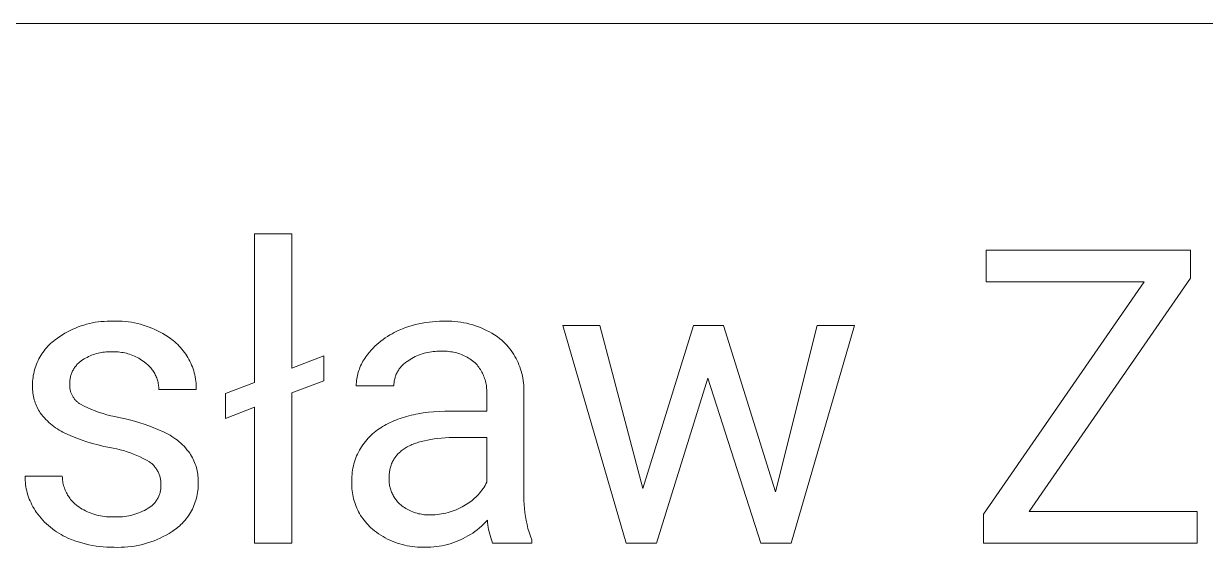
# Model space of a CAD drawing. Header units: millimetres. Extents: x 0 to 4030, y -54 to 2762.
# Drawn here: x 3053.8 to 3207.6, y 328.8 to 397 of the extents above; entities that cross this region are included whole.
import ezdxf

# ---------------------------------------------------------------- set-up
doc = ezdxf.new("R2010")
doc.units = ezdxf.units.MM
doc.header["$MEASUREMENT"] = 0
doc.layers.add('Domyślny', color=7, linetype='Continuous', true_color=0x000000)

msp = doc.modelspace()

# ---------------------------------------------------------------- linework, layer by layer
at = {"layer": 'Domyślny', "color": 18, "lineweight": 15, "true_color": 0x000000}
for p, q in [((4026.42, 396.95), (2507.18, 396.95)), ((3083.82, 350.23), (3083.82, 369.58)), ((3083.82, 369.58), (3088.69, 369.58)), ((3088.69, 369.58), (3088.69, 352.09)), ((3179.07, 363.36), (3179.07, 367.48)), ((3179.07, 367.48), (3205.67, 367.48)), ((3205.67, 367.48), (3205.67, 363.81)), ((3178.74, 333.09), (3199.65, 363.36)), ((3199.65, 363.36), (3179.07, 363.36)), ((3205.67, 363.81), (3184.68, 333.43)), ((3059.48, 356.84), (3059.83, 357.01)), ((3059.83, 357.01), (3060.17, 357.18)), ((3060.17, 357.18), (3060.53, 357.33)), ((3060.53, 357.33), (3060.88, 357.47)), ((3060.88, 357.47), (3061.25, 357.6)), ((3061.25, 357.6), (3061.61, 357.72)), ((3061.61, 357.72), (3061.98, 357.83)), ((3061.98, 357.83), (3062.36, 357.92)), ((3062.36, 357.92), (3062.73, 358)), ((3062.73, 358), (3063.11, 358.07)), ((3063.11, 358.07), (3063.49, 358.12)), ((3063.49, 358.12), (3063.88, 358.16)), ((3063.88, 358.16), (3064.26, 358.19)), ((3064.26, 358.19), (3064.65, 358.21)), ((3064.65, 358.21), (3065.03, 358.21)), ((3065.03, 358.21), (3065.42, 358.2)), ((3065.42, 358.2), (3065.81, 358.21)), ((3065.81, 358.21), (3066.21, 358.21)), ((3066.21, 358.21), (3066.61, 358.2)), ((3066.61, 358.2), (3067.01, 358.17)), ((3067.01, 358.17), (3067.41, 358.13)), ((3067.41, 358.13), (3067.8, 358.07)), ((3067.8, 358.07), (3068.19, 358)), ((3068.19, 358), (3068.58, 357.92)), ((3068.58, 357.92), (3068.97, 357.82)), ((3068.97, 357.82), (3069.35, 357.71)), ((3069.35, 357.71), (3069.73, 357.59)), ((3069.73, 357.59), (3070.11, 357.46)), ((3070.11, 357.46), (3070.48, 357.31)), ((3070.48, 357.31), (3070.85, 357.15)), ((3070.85, 357.15), (3071.21, 356.98)), ((3071.21, 356.98), (3071.56, 356.8)), ((3102.03, 356.75), (3102.34, 356.9)), ((3102.34, 356.9), (3102.66, 357.05)), ((3102.66, 357.05), (3103.08, 357.22)), ((3103.08, 357.22), (3103.5, 357.38)), ((3103.5, 357.38), (3103.92, 357.53)), ((3103.92, 357.53), (3104.35, 357.66)), ((3104.35, 357.66), (3104.79, 357.78)), ((3104.79, 357.78), (3105.22, 357.88)), ((3105.22, 357.88), (3105.66, 357.97)), ((3105.66, 357.97), (3106.11, 358.05)), ((3106.11, 358.05), (3106.55, 358.11)), ((3106.55, 358.11), (3107, 358.15)), ((3107, 358.15), (3107.45, 358.18)), ((3107.45, 358.18), (3107.9, 358.2)), ((3107.9, 358.2), (3108.35, 358.2)), ((3108.35, 358.2), (3108.74, 358.22)), ((3108.74, 358.22), (3109.14, 358.22)), ((3109.14, 358.22), (3109.53, 358.21)), ((3109.53, 358.21), (3109.92, 358.18)), ((3109.92, 358.18), (3110.31, 358.14)), ((3110.31, 358.14), (3110.7, 358.09)), ((3110.7, 358.09), (3111.09, 358.02)), ((3111.09, 358.02), (3111.47, 357.94)), ((3111.47, 357.94), (3111.85, 357.85)), ((3111.85, 357.85), (3112.23, 357.74)), ((3112.23, 357.74), (3112.6, 357.62)), ((3112.6, 357.62), (3112.97, 357.49)), ((3112.97, 357.49), (3113.34, 357.34)), ((3113.34, 357.34), (3113.7, 357.19)), ((3113.7, 357.19), (3114.05, 357.02)), ((3114.05, 357.02), (3114.4, 356.83)), ((3132.21, 329.31), (3123.97, 357.67)), ((3123.97, 357.67), (3128.8, 357.67)), ((3128.8, 357.67), (3134.38, 336.44)), ((3134.38, 336.44), (3140.99, 357.67)), ((3140.99, 357.67), (3144.89, 357.67)), ((3144.89, 357.67), (3151.63, 336)), ((3151.63, 336), (3157.08, 357.67)), ((3161.94, 357.67), (3153.67, 329.31)), ((3157.08, 357.67), (3161.94, 357.67)), ((3057.29, 355.3), (3057.48, 355.47)), ((3057.48, 355.47), (3057.67, 355.63)), ((3057.67, 355.63), (3057.87, 355.79)), ((3057.87, 355.79), (3058.18, 356.02)), ((3058.18, 356.02), (3058.5, 356.24)), ((3058.5, 356.24), (3058.82, 356.45)), ((3058.82, 356.45), (3059.15, 356.65)), ((3059.15, 356.65), (3059.48, 356.84)), ((3071.56, 356.8), (3071.91, 356.6)), ((3071.91, 356.6), (3072.25, 356.4)), ((3072.25, 356.4), (3072.58, 356.18)), ((3072.58, 356.18), (3072.91, 355.95)), ((3072.91, 355.95), (3073.23, 355.71)), ((3073.23, 355.71), (3073.44, 355.54)), ((3073.44, 355.54), (3073.64, 355.36)), ((3073.64, 355.36), (3073.84, 355.17)), ((3099.76, 355.18), (3100.02, 355.41)), ((3100.02, 355.41), (3100.29, 355.63)), ((3100.29, 355.63), (3100.56, 355.84)), ((3100.56, 355.84), (3100.85, 356.04)), ((3100.85, 356.04), (3101.13, 356.23)), ((3101.13, 356.23), (3101.43, 356.42)), ((3101.43, 356.42), (3101.73, 356.59)), ((3101.73, 356.59), (3102.03, 356.75)), ((3114.4, 356.83), (3114.74, 356.64)), ((3114.74, 356.64), (3115.07, 356.43)), ((3115.07, 356.43), (3115.4, 356.21)), ((3115.4, 356.21), (3115.72, 355.98)), ((3115.72, 355.98), (3116.03, 355.74)), ((3116.03, 355.74), (3116.25, 355.54)), ((3116.25, 355.54), (3116.46, 355.32)), ((3056.01, 353.74), (3056.15, 353.96)), ((3056.15, 353.96), (3056.29, 354.16)), ((3056.29, 354.16), (3056.44, 354.37)), ((3056.44, 354.37), (3056.6, 354.57)), ((3056.6, 354.57), (3056.76, 354.76)), ((3056.76, 354.76), (3056.93, 354.95)), ((3056.93, 354.95), (3057.11, 355.13)), ((3057.11, 355.13), (3057.29, 355.3)), ((3062.83, 353.86), (3062.63, 353.78)), ((3063.04, 353.93), (3062.83, 353.86)), ((3063.25, 353.99), (3063.04, 353.93)), ((3063.46, 354.04), (3063.25, 353.99)), ((3063.68, 354.09), (3063.46, 354.04)), ((3063.89, 354.13), (3063.68, 354.09)), ((3064.11, 354.17), (3063.89, 354.13)), ((3064.32, 354.19), (3064.11, 354.17)), ((3064.54, 354.21), (3064.32, 354.19)), ((3064.76, 354.22), (3064.54, 354.21)), ((3064.98, 354.23), (3064.76, 354.22)), ((3065.2, 354.23), (3064.98, 354.23)), ((3065.42, 354.22), (3065.2, 354.23)), ((3065.63, 354.22), (3065.42, 354.22)), ((3065.85, 354.22), (3065.63, 354.22)), ((3066.07, 354.21), (3065.85, 354.22)), ((3066.29, 354.19), (3066.07, 354.21)), ((3066.51, 354.16), (3066.29, 354.19)), ((3066.72, 354.13), (3066.51, 354.16)), ((3066.94, 354.09), (3066.72, 354.13)), ((3067.15, 354.04), (3066.94, 354.09)), ((3067.36, 353.98), (3067.15, 354.04)), ((3067.57, 353.92), (3067.36, 353.98)), ((3067.78, 353.85), (3067.57, 353.92)), ((3067.98, 353.77), (3067.78, 353.85)), ((3073.84, 355.17), (3074.03, 354.98)), ((3074.03, 354.98), (3074.21, 354.78)), ((3074.21, 354.78), (3074.39, 354.58)), ((3074.39, 354.58), (3074.56, 354.37)), ((3074.56, 354.37), (3074.72, 354.16)), ((3074.72, 354.16), (3074.88, 353.94)), ((3074.88, 353.94), (3075.03, 353.71)), ((3098.44, 353.74), (3098.58, 353.92)), ((3098.58, 353.92), (3098.8, 354.19)), ((3098.8, 354.19), (3099.03, 354.45)), ((3099.03, 354.45), (3099.26, 354.7)), ((3099.26, 354.7), (3099.51, 354.95)), ((3099.51, 354.95), (3099.76, 355.18)), ((3105.43, 353.89), (3105.2, 353.8)), ((3105.66, 353.97), (3105.43, 353.89)), ((3105.9, 354.04), (3105.66, 353.97)), ((3106.13, 354.1), (3105.9, 354.04)), ((3106.37, 354.15), (3106.13, 354.1)), ((3106.61, 354.2), (3106.37, 354.15)), ((3106.85, 354.24), (3106.61, 354.2)), ((3107.09, 354.26), (3106.85, 354.24)), ((3107.34, 354.28), (3107.09, 354.26)), ((3107.58, 354.3), (3107.34, 354.28)), ((3107.82, 354.3), (3107.58, 354.3)), ((3108.07, 354.3), (3107.82, 354.3)), ((3108.28, 354.31), (3108.07, 354.3)), ((3108.49, 354.31), (3108.28, 354.31)), ((3108.7, 354.31), (3108.49, 354.31)), ((3108.91, 354.3), (3108.7, 354.31)), ((3109.12, 354.28), (3108.91, 354.3)), ((3109.33, 354.25), (3109.12, 354.28)), ((3109.54, 354.22), (3109.33, 354.25)), ((3109.75, 354.18), (3109.54, 354.22)), ((3109.95, 354.13), (3109.75, 354.18)), ((3110.16, 354.08), (3109.95, 354.13)), ((3110.36, 354.02), (3110.16, 354.08)), ((3110.56, 353.95), (3110.36, 354.02)), ((3110.76, 353.88), (3110.56, 353.95)), ((3110.95, 353.8), (3110.76, 353.88)), ((3116.46, 355.32), (3116.67, 355.1)), ((3116.67, 355.1), (3116.86, 354.87)), ((3116.86, 354.87), (3117.05, 354.63)), ((3117.05, 354.63), (3117.23, 354.39)), ((3117.23, 354.39), (3117.41, 354.14)), ((3117.41, 354.14), (3117.57, 353.89)), ((3117.57, 353.89), (3117.73, 353.63)), ((3055.28, 352.14), (3055.36, 352.38)), ((3055.36, 352.38), (3055.45, 352.61)), ((3055.45, 352.61), (3055.54, 352.85)), ((3055.54, 352.85), (3055.65, 353.08)), ((3055.65, 353.08), (3055.76, 353.3)), ((3055.76, 353.3), (3055.88, 353.52)), ((3055.88, 353.52), (3056.01, 353.74)), ((3060.48, 352.27), (3060.41, 352.17)), ((3060.56, 352.37), (3060.48, 352.27)), ((3060.64, 352.47), (3060.56, 352.37)), ((3060.72, 352.56), (3060.64, 352.47)), ((3060.81, 352.65), (3060.72, 352.56)), ((3060.9, 352.74), (3060.81, 352.65)), ((3060.99, 352.83), (3060.9, 352.74)), ((3061.08, 352.91), (3060.99, 352.83)), ((3061.18, 352.99), (3061.08, 352.91)), ((3061.28, 353.06), (3061.18, 352.99)), ((3061.46, 353.18), (3061.28, 353.06)), ((3061.65, 353.3), (3061.46, 353.18)), ((3061.84, 353.41), (3061.65, 353.3)), ((3062.03, 353.51), (3061.84, 353.41)), ((3062.23, 353.61), (3062.03, 353.51)), ((3062.43, 353.7), (3062.23, 353.61)), ((3062.63, 353.78), (3062.43, 353.7)), ((3068.19, 353.68), (3067.98, 353.77)), ((3068.38, 353.59), (3068.19, 353.68)), ((3068.58, 353.49), (3068.38, 353.59)), ((3068.77, 353.39), (3068.58, 353.49)), ((3068.96, 353.28), (3068.77, 353.39)), ((3069.14, 353.16), (3068.96, 353.28)), ((3069.32, 353.03), (3069.14, 353.16)), ((3069.5, 352.9), (3069.32, 353.03)), ((3069.67, 352.77), (3069.5, 352.9)), ((3069.79, 352.67), (3069.67, 352.77)), ((3069.9, 352.57), (3069.79, 352.67)), ((3070.02, 352.47), (3069.9, 352.57)), ((3070.12, 352.36), (3070.02, 352.47)), ((3070.23, 352.25), (3070.12, 352.36)), ((3075.03, 353.71), (3075.17, 353.48)), ((3075.17, 353.48), (3075.3, 353.24)), ((3075.3, 353.24), (3075.43, 353)), ((3075.43, 353), (3075.54, 352.76)), ((3075.54, 352.76), (3075.65, 352.51)), ((3075.65, 352.51), (3075.75, 352.26)), ((3088.69, 352.09), (3092.84, 353.69)), ((3092.84, 353.69), (3092.84, 350.47)), ((3097.56, 352.2), (3097.65, 352.41)), ((3097.65, 352.41), (3097.74, 352.61)), ((3097.74, 352.61), (3097.84, 352.81)), ((3097.84, 352.81), (3097.95, 353)), ((3097.95, 353), (3098.07, 353.19)), ((3098.07, 353.19), (3098.18, 353.38)), ((3098.18, 353.38), (3098.31, 353.57)), ((3098.31, 353.57), (3098.44, 353.74)), ((3102.92, 352.3), (3102.84, 352.2)), ((3103.01, 352.4), (3102.92, 352.3)), ((3103.1, 352.49), (3103.01, 352.4)), ((3103.2, 352.58), (3103.1, 352.49)), ((3103.29, 352.67), (3103.2, 352.58)), ((3103.39, 352.75), (3103.29, 352.67)), ((3103.49, 352.83), (3103.39, 352.75)), ((3103.6, 352.91), (3103.49, 352.83)), ((3103.71, 352.98), (3103.6, 352.91)), ((3103.91, 353.12), (3103.71, 352.98)), ((3104.11, 353.25), (3103.91, 353.12)), ((3104.32, 353.38), (3104.11, 353.25)), ((3104.54, 353.49), (3104.32, 353.38)), ((3104.76, 353.6), (3104.54, 353.49)), ((3104.98, 353.71), (3104.76, 353.6)), ((3105.2, 353.8), (3104.98, 353.71)), ((3111.14, 353.71), (3110.95, 353.8)), ((3111.33, 353.62), (3111.14, 353.71)), ((3111.52, 353.52), (3111.33, 353.62)), ((3111.7, 353.41), (3111.52, 353.52)), ((3111.88, 353.3), (3111.7, 353.41)), ((3112.05, 353.18), (3111.88, 353.3)), ((3112.22, 353.06), (3112.05, 353.18)), ((3112.39, 352.93), (3112.22, 353.06)), ((3112.55, 352.79), (3112.39, 352.93)), ((3112.68, 352.66), (3112.55, 352.79)), ((3112.8, 352.52), (3112.68, 352.66)), ((3112.91, 352.37), (3112.8, 352.52)), ((3113.03, 352.22), (3112.91, 352.37)), ((3117.73, 353.63), (3117.88, 353.37)), ((3117.88, 353.37), (3118.01, 353.1)), ((3118.01, 353.1), (3118.14, 352.82)), ((3118.14, 352.82), (3118.26, 352.54)), ((3118.26, 352.54), (3118.37, 352.26)), ((3054.97, 350.65), (3055, 350.9)), ((3055, 350.9), (3055.04, 351.15)), ((3055.04, 351.15), (3055.09, 351.4)), ((3055.09, 351.4), (3055.14, 351.65)), ((3055.14, 351.65), (3055.2, 351.89)), ((3055.2, 351.89), (3055.28, 352.14)), ((3059.84, 350.79), (3059.82, 350.67)), ((3059.87, 350.91), (3059.84, 350.79)), ((3059.89, 351.04), (3059.87, 350.91)), ((3059.93, 351.16), (3059.89, 351.04)), ((3059.97, 351.28), (3059.93, 351.16)), ((3060.01, 351.39), (3059.97, 351.28)), ((3060.05, 351.51), (3060.01, 351.39)), ((3060.1, 351.62), (3060.05, 351.51)), ((3060.16, 351.74), (3060.1, 351.62)), ((3060.22, 351.85), (3060.16, 351.74)), ((3060.28, 351.96), (3060.22, 351.85)), ((3060.34, 352.07), (3060.28, 351.96)), ((3060.41, 352.17), (3060.34, 352.07)), ((3070.33, 352.14), (3070.23, 352.25)), ((3070.43, 352.02), (3070.33, 352.14)), ((3070.52, 351.9), (3070.43, 352.02)), ((3070.61, 351.78), (3070.52, 351.9)), ((3070.69, 351.65), (3070.61, 351.78)), ((3070.77, 351.52), (3070.69, 351.65)), ((3070.85, 351.39), (3070.77, 351.52)), ((3070.92, 351.25), (3070.85, 351.39)), ((3070.98, 351.11), (3070.92, 351.25)), ((3071.04, 350.97), (3070.98, 351.11)), ((3071.1, 350.83), (3071.04, 350.97)), ((3071.15, 350.69), (3071.1, 350.83)), ((3075.75, 352.26), (3075.84, 352)), ((3075.84, 352), (3075.92, 351.75)), ((3075.92, 351.75), (3075.99, 351.49)), ((3075.99, 351.49), (3076.06, 351.22)), ((3076.06, 351.22), (3076.11, 350.96)), ((3076.11, 350.96), (3076.16, 350.69)), ((3097.15, 350.7), (3097.19, 350.92)), ((3097.19, 350.92), (3097.23, 351.14)), ((3097.23, 351.14), (3097.29, 351.35)), ((3097.29, 351.35), (3097.34, 351.57)), ((3097.34, 351.57), (3097.41, 351.78)), ((3097.41, 351.78), (3097.48, 351.99)), ((3097.48, 351.99), (3097.56, 352.2)), ((3102.12, 350.84), (3102.08, 350.71)), ((3102.15, 350.96), (3102.12, 350.84)), ((3102.2, 351.08), (3102.15, 350.96)), ((3102.24, 351.2), (3102.2, 351.08)), ((3102.29, 351.32), (3102.24, 351.2)), ((3102.35, 351.44), (3102.29, 351.32)), ((3102.41, 351.56), (3102.35, 351.44)), ((3102.47, 351.67), (3102.41, 351.56)), ((3102.54, 351.78), (3102.47, 351.67)), ((3102.61, 351.89), (3102.54, 351.78)), ((3102.68, 352), (3102.61, 351.89)), ((3102.76, 352.1), (3102.68, 352)), ((3102.84, 352.2), (3102.76, 352.1)), ((3113.13, 352.07), (3113.03, 352.22)), ((3113.23, 351.92), (3113.13, 352.07)), ((3113.33, 351.76), (3113.23, 351.92)), ((3113.42, 351.6), (3113.33, 351.76)), ((3113.5, 351.43), (3113.42, 351.6)), ((3113.58, 351.26), (3113.5, 351.43)), ((3113.66, 351.09), (3113.58, 351.26)), ((3113.73, 350.92), (3113.66, 351.09)), ((3113.79, 350.75), (3113.73, 350.92)), ((3113.84, 350.57), (3113.79, 350.75)), ((3118.37, 352.26), (3118.47, 351.97)), ((3118.47, 351.97), (3118.56, 351.69)), ((3118.56, 351.69), (3118.64, 351.39)), ((3118.64, 351.39), (3118.71, 351.1)), ((3118.71, 351.1), (3118.77, 350.8)), ((3118.77, 350.8), (3118.82, 350.5)), ((3142.85, 350.81), (3136.14, 329.31)), ((3149.74, 329.31), (3142.85, 350.81)), ((3054.93, 349.89), (3054.94, 350.15)), ((3054.93, 349.68), (3054.93, 349.89)), ((3054.94, 349.47), (3054.93, 349.68)), ((3054.94, 350.15), (3054.95, 350.4)), ((3054.95, 349.26), (3054.94, 349.47)), ((3054.95, 350.4), (3054.97, 350.65)), ((3054.97, 349.05), (3054.95, 349.26)), ((3059.79, 350.42), (3059.78, 350.29)), ((3059.78, 350.29), (3059.78, 350.17)), ((3059.78, 350.17), (3059.78, 350.04)), ((3059.78, 350.04), (3059.78, 349.94)), ((3059.78, 349.94), (3059.78, 349.84)), ((3059.78, 349.84), (3059.78, 349.74)), ((3059.78, 349.74), (3059.79, 349.64)), ((3059.8, 350.54), (3059.79, 350.42)), ((3059.79, 349.64), (3059.8, 349.54)), ((3059.82, 350.67), (3059.8, 350.54)), ((3059.8, 349.54), (3059.81, 349.44)), ((3059.81, 349.44), (3059.83, 349.34)), ((3059.83, 349.34), (3059.85, 349.24)), ((3059.85, 349.24), (3059.87, 349.14)), ((3071.19, 350.54), (3071.15, 350.69)), ((3071.23, 350.4), (3071.19, 350.54)), ((3071.27, 350.25), (3071.23, 350.4)), ((3071.3, 350.1), (3071.27, 350.25)), ((3071.33, 349.95), (3071.3, 350.1)), ((3071.35, 349.8), (3071.33, 349.95)), ((3071.36, 349.65), (3071.35, 349.8)), ((3071.37, 349.5), (3071.36, 349.65)), ((3071.37, 349.34), (3071.37, 349.5)), ((3076.25, 349.34), (3071.37, 349.34)), ((3076.16, 350.69), (3076.19, 350.42)), ((3076.19, 350.42), (3076.22, 350.15)), ((3076.22, 350.15), (3076.24, 349.89)), ((3076.24, 349.89), (3076.25, 349.61)), ((3076.25, 349.61), (3076.25, 349.34)), ((3080.04, 348.79), (3083.82, 350.23)), ((3092.84, 350.47), (3088.69, 348.87)), ((3097.08, 350.04), (3097.1, 350.26)), ((3097.08, 349.81), (3097.08, 350.04)), ((3101.96, 349.81), (3097.08, 349.81)), ((3097.1, 350.26), (3097.12, 350.48)), ((3097.12, 350.48), (3097.15, 350.7)), ((3101.97, 349.94), (3101.96, 349.81)), ((3101.99, 350.2), (3101.97, 350.07)), ((3101.97, 350.07), (3101.97, 349.94)), ((3102, 350.33), (3101.99, 350.2)), ((3102.03, 350.46), (3102, 350.33)), ((3102.05, 350.59), (3102.03, 350.46)), ((3102.08, 350.71), (3102.05, 350.59)), ((3113.89, 350.39), (3113.84, 350.57)), ((3113.94, 350.21), (3113.89, 350.39)), ((3113.98, 350.03), (3113.94, 350.21)), ((3114.01, 349.85), (3113.98, 350.03)), ((3114.03, 349.66), (3114.01, 349.85)), ((3114.05, 349.48), (3114.03, 349.66)), ((3114.07, 349.3), (3114.05, 349.48)), ((3114.07, 349.11), (3114.07, 349.3)), ((3118.82, 350.5), (3118.86, 350.2)), ((3118.86, 350.2), (3118.89, 349.9)), ((3118.89, 349.9), (3118.91, 349.6)), ((3118.91, 349.6), (3118.91, 349.3)), ((3118.91, 349.3), (3118.91, 348.99)), ((3054.99, 348.84), (3054.97, 349.05)), ((3055.02, 348.63), (3054.99, 348.84)), ((3055.07, 348.42), (3055.02, 348.63)), ((3055.11, 348.21), (3055.07, 348.42)), ((3055.17, 348), (3055.11, 348.21)), ((3055.23, 347.8), (3055.17, 348)), ((3055.3, 347.6), (3055.23, 347.8)), ((3059.87, 349.14), (3059.9, 349.04)), ((3059.9, 349.04), (3059.93, 348.95)), ((3059.93, 348.95), (3059.97, 348.85)), ((3059.97, 348.85), (3060, 348.76)), ((3060, 348.76), (3060.04, 348.66)), ((3060.04, 348.66), (3060.09, 348.57)), ((3060.09, 348.57), (3060.14, 348.48)), ((3060.14, 348.48), (3060.19, 348.4)), ((3060.19, 348.4), (3060.24, 348.31)), ((3060.24, 348.31), (3060.3, 348.23)), ((3060.3, 348.23), (3060.36, 348.14)), ((3060.36, 348.14), (3060.42, 348.06)), ((3060.42, 348.06), (3060.48, 347.99)), ((3060.48, 347.99), (3060.55, 347.91)), ((3060.55, 347.91), (3060.62, 347.84)), ((3060.62, 347.84), (3060.69, 347.77)), ((3060.69, 347.77), (3060.77, 347.7)), ((3060.77, 347.7), (3060.84, 347.63)), ((3080.04, 345.57), (3080.04, 348.79)), ((3088.69, 348.87), (3088.69, 329.32)), ((3114.07, 348.92), (3114.07, 349.11)), ((3114.07, 348.74), (3114.07, 348.92)), ((3114.07, 346.51), (3114.07, 348.74)), ((3118.91, 348.99), (3118.91, 335.95)), ((3055.37, 347.4), (3055.3, 347.6)), ((3055.45, 347.21), (3055.37, 347.4)), ((3055.54, 347.01), (3055.45, 347.21)), ((3055.63, 346.82), (3055.54, 347.01)), ((3055.73, 346.63), (3055.63, 346.82)), ((3055.84, 346.45), (3055.73, 346.63)), ((3055.95, 346.27), (3055.84, 346.45)), ((3056.12, 346.05), (3055.95, 346.27)), ((3060.84, 347.63), (3060.92, 347.57)), ((3060.92, 347.57), (3061.01, 347.51)), ((3061.01, 347.51), (3061.09, 347.45)), ((3061.09, 347.45), (3061.17, 347.4)), ((3061.17, 347.4), (3061.65, 347.16)), ((3061.65, 347.16), (3062.13, 346.93)), ((3062.13, 346.93), (3062.62, 346.72)), ((3062.62, 346.72), (3063.11, 346.53)), ((3063.11, 346.53), (3063.61, 346.35)), ((3063.61, 346.35), (3064.12, 346.19)), ((3064.12, 346.19), (3064.63, 346.04)), ((3083.82, 347.01), (3080.04, 345.57)), ((3083.82, 329.32), (3083.82, 347.01)), ((3104.83, 346.1), (3105.15, 346.16)), ((3105.15, 346.16), (3105.8, 346.27)), ((3105.8, 346.27), (3106.46, 346.36)), ((3106.46, 346.36), (3107.15, 346.42)), ((3107.15, 346.42), (3107.86, 346.47)), ((3107.86, 346.47), (3108.59, 346.5)), ((3108.59, 346.5), (3109.34, 346.51)), ((3109.34, 346.51), (3114.07, 346.51)), ((3056.3, 345.83), (3056.12, 346.05)), ((3056.48, 345.63), (3056.3, 345.83)), ((3056.67, 345.42), (3056.48, 345.63)), ((3056.87, 345.23), (3056.67, 345.42)), ((3057.07, 345.04), (3056.87, 345.23)), ((3057.28, 344.85), (3057.07, 345.04)), ((3057.5, 344.68), (3057.28, 344.85)), ((3057.72, 344.51), (3057.5, 344.68)), ((3064.63, 346.04), (3065.14, 345.91)), ((3065.14, 345.91), (3065.66, 345.79)), ((3065.66, 345.79), (3066.18, 345.69)), ((3066.18, 345.69), (3067.05, 345.5)), ((3067.05, 345.5), (3067.91, 345.28)), ((3067.91, 345.28), (3068.76, 345.03)), ((3068.76, 345.03), (3069.6, 344.76)), ((3069.6, 344.76), (3070.44, 344.45)), ((3100.51, 344.49), (3100.74, 344.63)), ((3100.74, 344.63), (3100.98, 344.76)), ((3100.98, 344.76), (3101.22, 344.89)), ((3101.22, 344.89), (3101.47, 345.01)), ((3101.47, 345.01), (3101.72, 345.12)), ((3101.72, 345.12), (3101.97, 345.24)), ((3101.97, 345.24), (3102.24, 345.34)), ((3102.24, 345.34), (3102.5, 345.45)), ((3102.5, 345.45), (3102.78, 345.55)), ((3102.78, 345.55), (3103.05, 345.64)), ((3103.05, 345.64), (3103.34, 345.73)), ((3103.34, 345.73), (3103.63, 345.81)), ((3103.63, 345.81), (3103.92, 345.89)), ((3103.92, 345.89), (3104.22, 345.97)), ((3104.22, 345.97), (3104.52, 346.04)), ((3104.52, 346.04), (3104.83, 346.1)), ((3057.94, 344.35), (3057.72, 344.51)), ((3058.17, 344.19), (3057.94, 344.35)), ((3058.41, 344.04), (3058.17, 344.19)), ((3058.65, 343.91), (3058.41, 344.04)), ((3058.9, 343.78), (3058.65, 343.91)), ((3059.15, 343.65), (3058.9, 343.78)), ((3059.85, 343.34), (3059.15, 343.65)), ((3060.56, 343.04), (3059.85, 343.34)), ((3061.28, 342.77), (3060.56, 343.04)), ((3070.44, 344.45), (3071.26, 344.12)), ((3071.26, 344.12), (3072.07, 343.76)), ((3072.07, 343.76), (3072.33, 343.64)), ((3072.33, 343.64), (3072.59, 343.5)), ((3072.59, 343.5), (3072.84, 343.36)), ((3072.84, 343.36), (3073.09, 343.21)), ((3073.09, 343.21), (3073.33, 343.05)), ((3073.33, 343.05), (3073.57, 342.88)), ((3098.62, 342.97), (3098.81, 343.17)), ((3098.81, 343.17), (3099.01, 343.36)), ((3099.01, 343.36), (3099.21, 343.54)), ((3099.21, 343.54), (3099.42, 343.72)), ((3099.42, 343.72), (3099.63, 343.89)), ((3099.63, 343.89), (3099.86, 344.06)), ((3099.86, 344.06), (3100.07, 344.21)), ((3100.07, 344.21), (3100.29, 344.35)), ((3100.29, 344.35), (3100.51, 344.49)), ((3109.19, 343.06), (3108.67, 343.03)), ((3109.72, 343.07), (3109.19, 343.06)), ((3110.27, 343.08), (3109.72, 343.07)), ((3114.07, 343.08), (3110.27, 343.08)), ((3114.07, 337.25), (3114.07, 343.08)), ((3062.01, 342.52), (3061.28, 342.77)), ((3062.75, 342.3), (3062.01, 342.52)), ((3063.49, 342.1), (3062.75, 342.3)), ((3064.24, 341.92), (3063.49, 342.1)), ((3065, 341.76), (3064.24, 341.92)), ((3065.45, 341.68), (3065, 341.76)), ((3065.9, 341.59), (3065.45, 341.68)), ((3066.35, 341.49), (3065.9, 341.59)), ((3073.57, 342.88), (3073.8, 342.71)), ((3073.8, 342.71), (3074.02, 342.52)), ((3074.02, 342.52), (3074.24, 342.33)), ((3074.24, 342.33), (3074.45, 342.13)), ((3074.45, 342.13), (3074.66, 341.93)), ((3074.66, 341.93), (3074.85, 341.71)), ((3074.85, 341.71), (3075.04, 341.49)), ((3097.49, 341.41), (3097.63, 341.65)), ((3097.63, 341.65), (3097.78, 341.88)), ((3097.78, 341.88), (3097.93, 342.11)), ((3097.93, 342.11), (3098.09, 342.33)), ((3098.09, 342.33), (3098.26, 342.55)), ((3098.26, 342.55), (3098.44, 342.76)), ((3098.44, 342.76), (3098.62, 342.97)), ((3103.18, 341.51), (3103.06, 341.42)), ((3103.31, 341.6), (3103.18, 341.51)), ((3103.44, 341.69), (3103.31, 341.6)), ((3103.58, 341.77), (3103.44, 341.69)), ((3103.72, 341.85), (3103.58, 341.77)), ((3103.87, 341.93), (3103.72, 341.85)), ((3104.02, 342), (3103.87, 341.93)), ((3104.17, 342.08), (3104.02, 342)), ((3104.33, 342.15), (3104.17, 342.08)), ((3104.49, 342.21), (3104.33, 342.15)), ((3104.66, 342.28), (3104.49, 342.21)), ((3104.83, 342.34), (3104.66, 342.28)), ((3105.01, 342.4), (3104.83, 342.34)), ((3105.19, 342.46), (3105.01, 342.4)), ((3105.37, 342.51), (3105.19, 342.46)), ((3105.56, 342.57), (3105.37, 342.51)), ((3105.76, 342.61), (3105.56, 342.57)), ((3105.95, 342.66), (3105.76, 342.61)), ((3106.36, 342.75), (3105.95, 342.66)), ((3106.79, 342.83), (3106.36, 342.75)), ((3107.23, 342.89), (3106.79, 342.83)), ((3107.7, 342.95), (3107.23, 342.89)), ((3108.18, 342.99), (3107.7, 342.95)), ((3108.67, 343.03), (3108.18, 342.99)), ((3066.8, 341.37), (3066.35, 341.49)), ((3067.24, 341.23), (3066.8, 341.37)), ((3067.67, 341.08), (3067.24, 341.23)), ((3068.1, 340.92), (3067.67, 341.08)), ((3068.53, 340.74), (3068.1, 340.92)), ((3068.95, 340.55), (3068.53, 340.74)), ((3069.36, 340.34), (3068.95, 340.55)), ((3069.77, 340.13), (3069.36, 340.34)), ((3070.17, 339.9), (3069.77, 340.13)), ((3075.04, 341.49), (3075.23, 341.27)), ((3075.23, 341.27), (3075.4, 341.04)), ((3075.4, 341.04), (3075.52, 340.85)), ((3075.52, 340.85), (3075.64, 340.65)), ((3075.64, 340.65), (3075.75, 340.45)), ((3075.75, 340.45), (3075.85, 340.25)), ((3075.85, 340.25), (3075.95, 340.04)), ((3075.95, 340.04), (3076.03, 339.84)), ((3096.85, 339.9), (3096.94, 340.16)), ((3096.94, 340.16), (3097.03, 340.42)), ((3097.03, 340.42), (3097.13, 340.67)), ((3097.13, 340.67), (3097.25, 340.92)), ((3097.25, 340.92), (3097.37, 341.17)), ((3097.37, 341.17), (3097.49, 341.41)), ((3101.85, 340.01), (3101.81, 339.95)), ((3101.88, 340.08), (3101.85, 340.01)), ((3101.91, 340.14), (3101.88, 340.08)), ((3101.95, 340.2), (3101.91, 340.14)), ((3101.98, 340.26), (3101.95, 340.2)), ((3102.02, 340.32), (3101.98, 340.26)), ((3102.06, 340.38), (3102.02, 340.32)), ((3102.1, 340.44), (3102.06, 340.38)), ((3102.14, 340.49), (3102.1, 340.44)), ((3102.18, 340.55), (3102.14, 340.49)), ((3102.23, 340.61), (3102.18, 340.55)), ((3102.27, 340.66), (3102.23, 340.61)), ((3102.31, 340.72), (3102.27, 340.66)), ((3102.41, 340.83), (3102.31, 340.72)), ((3102.5, 340.93), (3102.41, 340.83)), ((3102.61, 341.03), (3102.5, 340.93)), ((3102.71, 341.14), (3102.61, 341.03)), ((3102.82, 341.23), (3102.71, 341.14)), ((3102.94, 341.33), (3102.82, 341.23)), ((3103.06, 341.42), (3102.94, 341.33)), ((3070.26, 339.82), (3070.17, 339.9)), ((3070.36, 339.75), (3070.26, 339.82)), ((3070.45, 339.67), (3070.36, 339.75)), ((3070.54, 339.59), (3070.45, 339.67)), ((3070.63, 339.5), (3070.54, 339.59)), ((3070.71, 339.41), (3070.63, 339.5)), ((3070.8, 339.32), (3070.71, 339.41)), ((3070.87, 339.23), (3070.8, 339.32)), ((3070.95, 339.13), (3070.87, 339.23)), ((3071.02, 339.03), (3070.95, 339.13)), ((3071.09, 338.93), (3071.02, 339.03)), ((3071.15, 338.82), (3071.09, 338.93)), ((3071.21, 338.72), (3071.15, 338.82)), ((3071.27, 338.61), (3071.21, 338.72)), ((3071.32, 338.5), (3071.27, 338.61)), ((3071.37, 338.39), (3071.32, 338.5)), ((3076.03, 339.84), (3076.12, 339.62)), ((3076.12, 339.62), (3076.19, 339.41)), ((3076.19, 339.41), (3076.26, 339.19)), ((3076.26, 339.19), (3076.31, 338.97)), ((3076.31, 338.97), (3076.36, 338.75)), ((3076.36, 338.75), (3076.41, 338.53)), ((3076.41, 338.53), (3076.44, 338.3)), ((3096.53, 338.28), (3096.56, 338.56)), ((3096.56, 338.56), (3096.6, 338.83)), ((3096.6, 338.83), (3096.65, 339.1)), ((3096.65, 339.1), (3096.71, 339.37)), ((3096.71, 339.37), (3096.77, 339.63)), ((3096.77, 339.63), (3096.85, 339.9)), ((3101.39, 338.49), (3101.38, 338.33)), ((3101.41, 338.64), (3101.39, 338.49)), ((3101.44, 338.79), (3101.41, 338.64)), ((3101.46, 338.93), (3101.44, 338.79)), ((3101.5, 339.08), (3101.46, 338.93)), ((3101.53, 339.22), (3101.5, 339.08)), ((3101.57, 339.36), (3101.53, 339.22)), ((3101.62, 339.49), (3101.57, 339.36)), ((3101.67, 339.63), (3101.62, 339.49)), ((3101.7, 339.69), (3101.67, 339.63)), ((3101.72, 339.76), (3101.7, 339.69)), ((3101.75, 339.82), (3101.72, 339.76)), ((3101.78, 339.89), (3101.75, 339.82)), ((3101.81, 339.95), (3101.78, 339.89)), ((3053.97, 337.77), (3053.97, 338.04)), ((3053.97, 338.04), (3058.81, 338.04)), ((3053.99, 337.49), (3053.97, 337.77)), ((3054.01, 337.22), (3053.99, 337.49)), ((3054.04, 336.94), (3054.01, 337.22)), ((3054.08, 336.67), (3054.04, 336.94)), ((3058.81, 338.04), (3058.82, 337.87)), ((3058.82, 337.87), (3058.83, 337.7)), ((3058.83, 337.7), (3058.85, 337.53)), ((3058.85, 337.53), (3058.87, 337.36)), ((3058.87, 337.36), (3058.9, 337.19)), ((3058.9, 337.19), (3058.94, 337.02)), ((3058.94, 337.02), (3058.98, 336.85)), ((3071.42, 338.27), (3071.37, 338.39)), ((3071.46, 338.16), (3071.42, 338.27)), ((3071.5, 338.04), (3071.46, 338.16)), ((3071.53, 337.93), (3071.5, 338.04)), ((3071.56, 337.81), (3071.53, 337.93)), ((3071.59, 337.69), (3071.56, 337.81)), ((3071.61, 337.57), (3071.59, 337.69)), ((3071.63, 337.45), (3071.61, 337.57)), ((3071.64, 337.33), (3071.63, 337.45)), ((3071.65, 337.2), (3071.64, 337.33)), ((3071.66, 337.08), (3071.65, 337.2)), ((3071.66, 336.96), (3071.66, 337.08)), ((3071.66, 336.84), (3071.66, 336.96)), ((3076.44, 338.3), (3076.47, 338.08)), ((3076.47, 338.08), (3076.49, 337.85)), ((3076.49, 337.85), (3076.5, 337.63)), ((3076.5, 336.92), (3076.49, 336.67)), ((3076.5, 337.63), (3076.5, 337.4)), ((3076.5, 337.4), (3076.5, 337.17)), ((3076.5, 337.17), (3076.5, 336.92)), ((3096.49, 337.46), (3096.5, 337.73)), ((3096.5, 337.18), (3096.49, 337.46)), ((3096.5, 337.73), (3096.51, 338.01)), ((3096.5, 336.92), (3096.5, 337.18)), ((3096.51, 336.66), (3096.5, 336.92)), ((3096.51, 338.01), (3096.53, 338.28)), ((3101.36, 337.86), (3101.35, 337.71)), ((3101.35, 337.71), (3101.35, 337.56)), ((3101.35, 337.56), (3101.36, 337.41)), ((3101.37, 338.18), (3101.36, 338.02)), ((3101.36, 338.02), (3101.36, 337.86)), ((3101.36, 337.41), (3101.37, 337.26)), ((3101.38, 338.33), (3101.37, 338.18)), ((3101.37, 337.26), (3101.38, 337.11)), ((3101.38, 337.11), (3101.4, 336.97)), ((3101.4, 336.97), (3101.42, 336.82)), ((3113.84, 336.83), (3113.96, 337.04)), ((3113.96, 337.04), (3114.07, 337.25)), ((3054.13, 336.39), (3054.08, 336.67)), ((3054.19, 336.12), (3054.13, 336.39)), ((3054.26, 335.86), (3054.19, 336.12)), ((3054.34, 335.59), (3054.26, 335.86)), ((3054.43, 335.33), (3054.34, 335.59)), ((3058.98, 336.85), (3059.03, 336.69)), ((3059.03, 336.69), (3059.08, 336.52)), ((3059.08, 336.52), (3059.14, 336.36)), ((3059.14, 336.36), (3059.2, 336.2)), ((3059.2, 336.2), (3059.27, 336.05)), ((3059.27, 336.05), (3059.34, 335.89)), ((3059.34, 335.89), (3059.43, 335.74)), ((3059.43, 335.74), (3059.51, 335.59)), ((3059.51, 335.59), (3059.6, 335.44)), ((3059.6, 335.44), (3059.7, 335.3)), ((3071.33, 335.33), (3071.38, 335.44)), ((3071.38, 335.44), (3071.42, 335.55)), ((3071.42, 335.55), (3071.46, 335.67)), ((3071.46, 335.67), (3071.5, 335.78)), ((3071.5, 335.78), (3071.53, 335.89)), ((3071.53, 335.89), (3071.56, 336.01)), ((3071.56, 336.01), (3071.59, 336.13)), ((3071.59, 336.13), (3071.61, 336.24)), ((3071.61, 336.24), (3071.63, 336.36)), ((3071.63, 336.36), (3071.64, 336.48)), ((3071.64, 336.48), (3071.65, 336.6)), ((3071.65, 336.6), (3071.66, 336.72)), ((3071.66, 336.72), (3071.66, 336.84)), ((3076.33, 335.41), (3076.27, 335.17)), ((3076.38, 335.66), (3076.33, 335.41)), ((3076.42, 335.91), (3076.38, 335.66)), ((3076.45, 336.16), (3076.42, 335.91)), ((3076.48, 336.41), (3076.45, 336.16)), ((3076.49, 336.67), (3076.48, 336.41)), ((3096.52, 336.4), (3096.51, 336.66)), ((3096.55, 336.14), (3096.52, 336.4)), ((3096.58, 335.88), (3096.55, 336.14)), ((3096.62, 335.62), (3096.58, 335.88)), ((3096.67, 335.36), (3096.62, 335.62)), ((3096.73, 335.11), (3096.67, 335.36)), ((3101.42, 336.82), (3101.45, 336.68)), ((3101.45, 336.68), (3101.49, 336.53)), ((3101.49, 336.53), (3101.53, 336.39)), ((3101.53, 336.39), (3101.57, 336.25)), ((3101.57, 336.25), (3101.62, 336.11)), ((3101.62, 336.11), (3101.67, 335.97)), ((3101.67, 335.97), (3101.73, 335.83)), ((3101.73, 335.83), (3101.79, 335.7)), ((3101.79, 335.7), (3101.86, 335.57)), ((3101.86, 335.57), (3101.93, 335.44)), ((3101.93, 335.44), (3102.01, 335.31)), ((3112.65, 335.33), (3112.82, 335.5)), ((3112.82, 335.5), (3112.98, 335.67)), ((3112.98, 335.67), (3113.14, 335.85)), ((3113.14, 335.85), (3113.29, 336.04)), ((3113.29, 336.04), (3113.44, 336.23)), ((3113.44, 336.23), (3113.58, 336.42)), ((3113.58, 336.42), (3113.71, 336.62)), ((3113.71, 336.62), (3113.84, 336.83)), ((3118.91, 335.95), (3118.9, 335.42)), ((3118.9, 335.42), (3118.91, 334.89)), ((3054.52, 335.07), (3054.43, 335.33)), ((3054.63, 334.81), (3054.52, 335.07)), ((3054.74, 334.56), (3054.63, 334.81)), ((3054.86, 334.31), (3054.74, 334.56)), ((3054.99, 334.07), (3054.86, 334.31)), ((3055.13, 333.83), (3054.99, 334.07)), ((3055.28, 333.59), (3055.13, 333.83)), ((3059.7, 335.3), (3059.8, 335.16)), ((3059.8, 335.16), (3059.9, 335.02)), ((3059.9, 335.02), (3060.01, 334.89)), ((3060.01, 334.89), (3060.13, 334.76)), ((3060.13, 334.76), (3060.24, 334.64)), ((3060.24, 334.64), (3060.37, 334.52)), ((3060.37, 334.52), (3060.49, 334.4)), ((3060.49, 334.4), (3060.62, 334.29)), ((3060.62, 334.29), (3060.76, 334.18)), ((3060.76, 334.18), (3060.97, 334.03)), ((3060.97, 334.03), (3061.18, 333.89)), ((3061.18, 333.89), (3061.4, 333.76)), ((3069.74, 333.72), (3069.98, 333.86)), ((3069.98, 333.86), (3070.08, 333.92)), ((3070.08, 333.92), (3070.18, 333.99)), ((3070.18, 333.99), (3070.28, 334.06)), ((3070.28, 334.06), (3070.37, 334.13)), ((3070.37, 334.13), (3070.46, 334.2)), ((3070.46, 334.2), (3070.55, 334.28)), ((3070.55, 334.28), (3070.64, 334.37)), ((3070.64, 334.37), (3070.72, 334.45)), ((3070.72, 334.45), (3070.8, 334.54)), ((3070.8, 334.54), (3070.88, 334.63)), ((3070.88, 334.63), (3070.95, 334.72)), ((3070.95, 334.72), (3071.02, 334.82)), ((3071.02, 334.82), (3071.09, 334.92)), ((3071.09, 334.92), (3071.16, 335.02)), ((3071.16, 335.02), (3071.22, 335.12)), ((3071.22, 335.12), (3071.27, 335.23)), ((3071.27, 335.23), (3071.33, 335.33)), ((3075.85, 333.98), (3075.74, 333.75)), ((3075.95, 334.21), (3075.85, 333.98)), ((3076.04, 334.45), (3075.95, 334.21)), ((3076.12, 334.68), (3076.04, 334.45)), ((3076.2, 334.93), (3076.12, 334.68)), ((3076.27, 335.17), (3076.2, 334.93)), ((3096.8, 334.85), (3096.73, 335.11)), ((3096.88, 334.6), (3096.8, 334.85)), ((3096.97, 334.36), (3096.88, 334.6)), ((3097.06, 334.11), (3096.97, 334.36)), ((3097.16, 333.87), (3097.06, 334.11)), ((3097.27, 333.63), (3097.16, 333.87)), ((3102.01, 335.31), (3102.09, 335.18)), ((3102.09, 335.18), (3102.17, 335.06)), ((3102.17, 335.06), (3102.26, 334.94)), ((3102.26, 334.94), (3102.36, 334.83)), ((3102.36, 334.83), (3102.45, 334.71)), ((3102.45, 334.71), (3102.55, 334.61)), ((3102.55, 334.61), (3102.66, 334.5)), ((3102.66, 334.5), (3102.76, 334.4)), ((3102.76, 334.4), (3102.87, 334.3)), ((3102.87, 334.3), (3103.03, 334.18)), ((3103.03, 334.18), (3103.19, 334.06)), ((3103.19, 334.06), (3103.36, 333.95)), ((3103.36, 333.95), (3103.53, 333.84)), ((3103.53, 333.84), (3103.7, 333.74)), ((3110.35, 333.8), (3110.6, 333.92)), ((3110.6, 333.92), (3110.86, 334.05)), ((3110.86, 334.05), (3111.1, 334.19)), ((3111.1, 334.19), (3111.31, 334.31)), ((3111.31, 334.31), (3111.52, 334.44)), ((3111.52, 334.44), (3111.72, 334.57)), ((3111.72, 334.57), (3111.91, 334.71)), ((3111.91, 334.71), (3112.1, 334.85)), ((3112.1, 334.85), (3112.29, 335)), ((3112.29, 335), (3112.47, 335.16)), ((3112.47, 335.16), (3112.65, 335.33)), ((3118.91, 334.89), (3118.93, 334.37)), ((3118.93, 334.37), (3118.97, 333.84)), ((3118.97, 333.84), (3119.03, 333.31)), ((3055.43, 333.36), (3055.28, 333.59)), ((3055.63, 333.09), (3055.43, 333.36)), ((3055.84, 332.82), (3055.63, 333.09)), ((3056.05, 332.57), (3055.84, 332.82)), ((3056.28, 332.31), (3056.05, 332.57)), ((3056.51, 332.07), (3056.28, 332.31)), ((3061.4, 333.76), (3061.63, 333.64)), ((3061.63, 333.64), (3061.85, 333.52)), ((3061.85, 333.52), (3062.09, 333.41)), ((3062.09, 333.41), (3062.32, 333.31)), ((3062.32, 333.31), (3062.56, 333.21)), ((3062.56, 333.21), (3062.8, 333.13)), ((3062.8, 333.13), (3063.04, 333.05)), ((3063.04, 333.05), (3063.29, 332.98)), ((3063.29, 332.98), (3063.54, 332.92)), ((3063.54, 332.92), (3063.79, 332.87)), ((3063.79, 332.87), (3064.04, 332.82)), ((3064.04, 332.82), (3064.3, 332.79)), ((3064.3, 332.79), (3064.55, 332.76)), ((3064.55, 332.76), (3064.81, 332.74)), ((3064.81, 332.74), (3065.06, 332.74)), ((3065.06, 332.74), (3065.32, 332.74)), ((3065.32, 332.74), (3065.58, 332.74)), ((3065.58, 332.74), (3065.85, 332.74)), ((3065.85, 332.74), (3066.12, 332.74)), ((3066.12, 332.74), (3066.39, 332.75)), ((3066.39, 332.75), (3066.66, 332.77)), ((3066.66, 332.77), (3066.93, 332.8)), ((3066.93, 332.8), (3067.2, 332.84)), ((3067.2, 332.84), (3067.46, 332.89)), ((3067.46, 332.89), (3067.73, 332.94)), ((3067.73, 332.94), (3067.99, 333.01)), ((3067.99, 333.01), (3068.25, 333.09)), ((3068.25, 333.09), (3068.51, 333.17)), ((3068.51, 333.17), (3068.76, 333.26)), ((3068.76, 333.26), (3069.01, 333.37)), ((3069.01, 333.37), (3069.26, 333.48)), ((3069.26, 333.48), (3069.5, 333.59)), ((3069.5, 333.59), (3069.74, 333.72)), ((3074.77, 332.28), (3074.6, 332.09)), ((3074.93, 332.47), (3074.77, 332.28)), ((3075.08, 332.67), (3074.93, 332.47)), ((3075.23, 332.88), (3075.08, 332.67)), ((3075.37, 333.09), (3075.23, 332.88)), ((3075.5, 333.31), (3075.37, 333.09)), ((3075.62, 333.53), (3075.5, 333.31)), ((3075.74, 333.75), (3075.62, 333.53)), ((3097.39, 333.4), (3097.27, 333.63)), ((3097.52, 333.17), (3097.39, 333.4)), ((3097.65, 332.94), (3097.52, 333.17)), ((3097.8, 332.72), (3097.65, 332.94)), ((3097.95, 332.51), (3097.8, 332.72)), ((3098.1, 332.3), (3097.95, 332.51)), ((3098.27, 332.09), (3098.1, 332.3)), ((3103.7, 333.74), (3103.88, 333.64)), ((3103.88, 333.64), (3104.06, 333.56)), ((3104.06, 333.56), (3104.24, 333.47)), ((3104.24, 333.47), (3104.43, 333.4)), ((3104.43, 333.4), (3104.61, 333.33)), ((3104.61, 333.33), (3104.81, 333.27)), ((3104.81, 333.27), (3105, 333.21)), ((3105, 333.21), (3105.19, 333.16)), ((3105.19, 333.16), (3105.39, 333.12)), ((3105.39, 333.12), (3105.58, 333.08)), ((3105.58, 333.08), (3105.78, 333.05)), ((3105.78, 333.05), (3105.98, 333.03)), ((3105.98, 333.03), (3106.18, 333.02)), ((3106.18, 333.02), (3106.38, 333.01)), ((3106.38, 333.01), (3106.58, 333.01)), ((3106.58, 333.01), (3106.78, 333.01)), ((3106.78, 333.01), (3107.06, 333.01)), ((3107.06, 333.01), (3107.35, 333.03)), ((3107.35, 333.03), (3107.63, 333.05)), ((3107.63, 333.05), (3107.91, 333.08)), ((3107.91, 333.08), (3108.19, 333.13)), ((3108.19, 333.13), (3108.47, 333.18)), ((3108.47, 333.18), (3108.75, 333.24)), ((3108.75, 333.24), (3109.02, 333.31)), ((3109.02, 333.31), (3109.29, 333.39)), ((3109.29, 333.39), (3109.56, 333.48)), ((3109.56, 333.48), (3109.83, 333.57)), ((3109.83, 333.57), (3110.09, 333.68)), ((3110.09, 333.68), (3110.35, 333.8)), ((3114.15, 332.3), (3113.9, 332.04)), ((3114.17, 331.99), (3114.15, 332.3)), ((3119.03, 333.31), (3119.1, 332.79)), ((3119.1, 332.79), (3119.2, 332.27)), ((3119.2, 332.27), (3119.31, 331.76)), ((3178.74, 329.31), (3178.74, 333.09)), ((3184.68, 333.43), (3206.52, 333.43)), ((3206.52, 333.43), (3206.52, 329.31)), ((3056.75, 331.84), (3056.51, 332.07)), ((3057, 331.61), (3056.75, 331.84)), ((3057.26, 331.39), (3057, 331.61)), ((3057.52, 331.19), (3057.26, 331.39)), ((3057.8, 330.99), (3057.52, 331.19)), ((3058.07, 330.8), (3057.8, 330.99)), ((3058.36, 330.61), (3058.07, 330.8)), ((3073.1, 330.83), (3072.73, 330.6)), ((3073.47, 331.08), (3073.1, 330.83)), ((3073.67, 331.23), (3073.47, 331.08)), ((3073.87, 331.39), (3073.67, 331.23)), ((3074.06, 331.55), (3073.87, 331.39)), ((3074.25, 331.73), (3074.06, 331.55)), ((3074.42, 331.9), (3074.25, 331.73)), ((3074.6, 332.09), (3074.42, 331.9)), ((3098.44, 331.89), (3098.27, 332.09)), ((3098.61, 331.7), (3098.44, 331.89)), ((3098.8, 331.51), (3098.61, 331.7)), ((3098.99, 331.33), (3098.8, 331.51)), ((3099.18, 331.16), (3098.99, 331.33)), ((3099.45, 330.94), (3099.18, 331.16)), ((3099.72, 330.74), (3099.45, 330.94)), ((3099.99, 330.54), (3099.72, 330.74)), ((3112.53, 330.85), (3112.23, 330.64)), ((3112.82, 331.07), (3112.53, 330.85)), ((3113.1, 331.3), (3112.82, 331.07)), ((3113.37, 331.54), (3113.1, 331.3)), ((3113.64, 331.78), (3113.37, 331.54)), ((3113.9, 332.04), (3113.64, 331.78)), ((3114.21, 331.69), (3114.17, 331.99)), ((3114.25, 331.38), (3114.21, 331.69)), ((3114.31, 331.08), (3114.25, 331.38)), ((3114.37, 330.78), (3114.31, 331.08)), ((3114.45, 330.48), (3114.37, 330.78)), ((3119.31, 331.76), (3119.43, 331.24)), ((3119.43, 331.24), (3119.58, 330.74)), ((3119.58, 330.74), (3119.74, 330.23)), ((3058.65, 330.44), (3058.36, 330.61)), ((3058.94, 330.28), (3058.65, 330.44)), ((3059.24, 330.13), (3058.94, 330.28)), ((3059.55, 329.99), (3059.24, 330.13)), ((3059.99, 329.81), (3059.55, 329.99)), ((3060.44, 329.64), (3059.99, 329.81)), ((3060.89, 329.48), (3060.44, 329.64)), ((3061.34, 329.35), (3060.89, 329.48)), ((3061.8, 329.22), (3061.34, 329.35)), ((3062.27, 329.11), (3061.8, 329.22)), ((3069.5, 329.23), (3069.07, 329.12)), ((3069.92, 329.35), (3069.5, 329.23)), ((3070.34, 329.49), (3069.92, 329.35)), ((3070.75, 329.64), (3070.34, 329.49)), ((3071.16, 329.8), (3070.75, 329.64)), ((3071.56, 329.98), (3071.16, 329.8)), ((3071.96, 330.18), (3071.56, 329.98)), ((3072.35, 330.38), (3071.96, 330.18)), ((3072.73, 330.6), (3072.35, 330.38)), ((3088.69, 329.32), (3083.82, 329.32)), ((3100.27, 330.36), (3099.99, 330.54)), ((3100.56, 330.18), (3100.27, 330.36)), ((3100.86, 330.01), (3100.56, 330.18)), ((3101.16, 329.86), (3100.86, 330.01)), ((3101.46, 329.71), (3101.16, 329.86)), ((3101.77, 329.57), (3101.46, 329.71)), ((3102.09, 329.45), (3101.77, 329.57)), ((3102.41, 329.33), (3102.09, 329.45)), ((3102.73, 329.23), (3102.41, 329.33)), ((3103.05, 329.13), (3102.73, 329.23)), ((3109.29, 329.25), (3108.94, 329.15)), ((3109.64, 329.36), (3109.29, 329.25)), ((3109.98, 329.48), (3109.64, 329.36)), ((3110.31, 329.62), (3109.98, 329.48)), ((3110.65, 329.76), (3110.31, 329.62)), ((3110.98, 329.92), (3110.65, 329.76)), ((3111.3, 330.08), (3110.98, 329.92)), ((3111.61, 330.26), (3111.3, 330.08)), ((3111.93, 330.45), (3111.61, 330.26)), ((3112.23, 330.64), (3111.93, 330.45)), ((3114.53, 330.19), (3114.45, 330.48)), ((3114.62, 329.9), (3114.53, 330.19)), ((3114.72, 329.61), (3114.62, 329.9)), ((3114.83, 329.32), (3114.72, 329.61)), ((3119.92, 329.32), (3114.83, 329.32)), ((3119.74, 330.23), (3119.92, 329.74)), ((3119.92, 329.74), (3119.92, 329.32)), ((3136.14, 329.31), (3132.21, 329.31)), ((3153.67, 329.31), (3149.74, 329.31)), ((3206.52, 329.31), (3178.74, 329.31)), ((3062.73, 329.02), (3062.27, 329.11)), ((3063.2, 328.94), (3062.73, 329.02)), ((3063.67, 328.88), (3063.2, 328.94)), ((3064.15, 328.83), (3063.67, 328.88)), ((3064.62, 328.8), (3064.15, 328.83)), ((3065.1, 328.78), (3064.62, 328.8)), ((3065.58, 328.78), (3065.1, 328.78)), ((3066.02, 328.77), (3065.58, 328.78)), ((3066.46, 328.78), (3066.02, 328.77)), ((3066.9, 328.8), (3066.46, 328.78)), ((3067.34, 328.83), (3066.9, 328.8)), ((3067.77, 328.88), (3067.34, 328.83)), ((3068.21, 328.95), (3067.77, 328.88)), ((3068.64, 329.02), (3068.21, 328.95)), ((3069.07, 329.12), (3068.64, 329.02)), ((3103.38, 329.05), (3103.05, 329.13)), ((3103.71, 328.98), (3103.38, 329.05)), ((3104.04, 328.92), (3103.71, 328.98)), ((3104.38, 328.87), (3104.04, 328.92)), ((3104.72, 328.83), (3104.38, 328.87)), ((3105.05, 328.81), (3104.72, 328.83)), ((3105.39, 328.79), (3105.05, 328.81)), ((3105.73, 328.79), (3105.39, 328.79)), ((3106.07, 328.8), (3105.73, 328.79)), ((3106.43, 328.8), (3106.07, 328.8)), ((3106.79, 328.81), (3106.43, 328.8)), ((3107.16, 328.84), (3106.79, 328.81)), ((3107.52, 328.88), (3107.16, 328.84)), ((3107.88, 328.93), (3107.52, 328.88)), ((3108.23, 328.99), (3107.88, 328.93)), ((3108.59, 329.07), (3108.23, 328.99)), ((3108.94, 329.15), (3108.59, 329.07))]:
    msp.add_line(p, q, dxfattribs=at)

doc.saveas('drawing.dxf')
